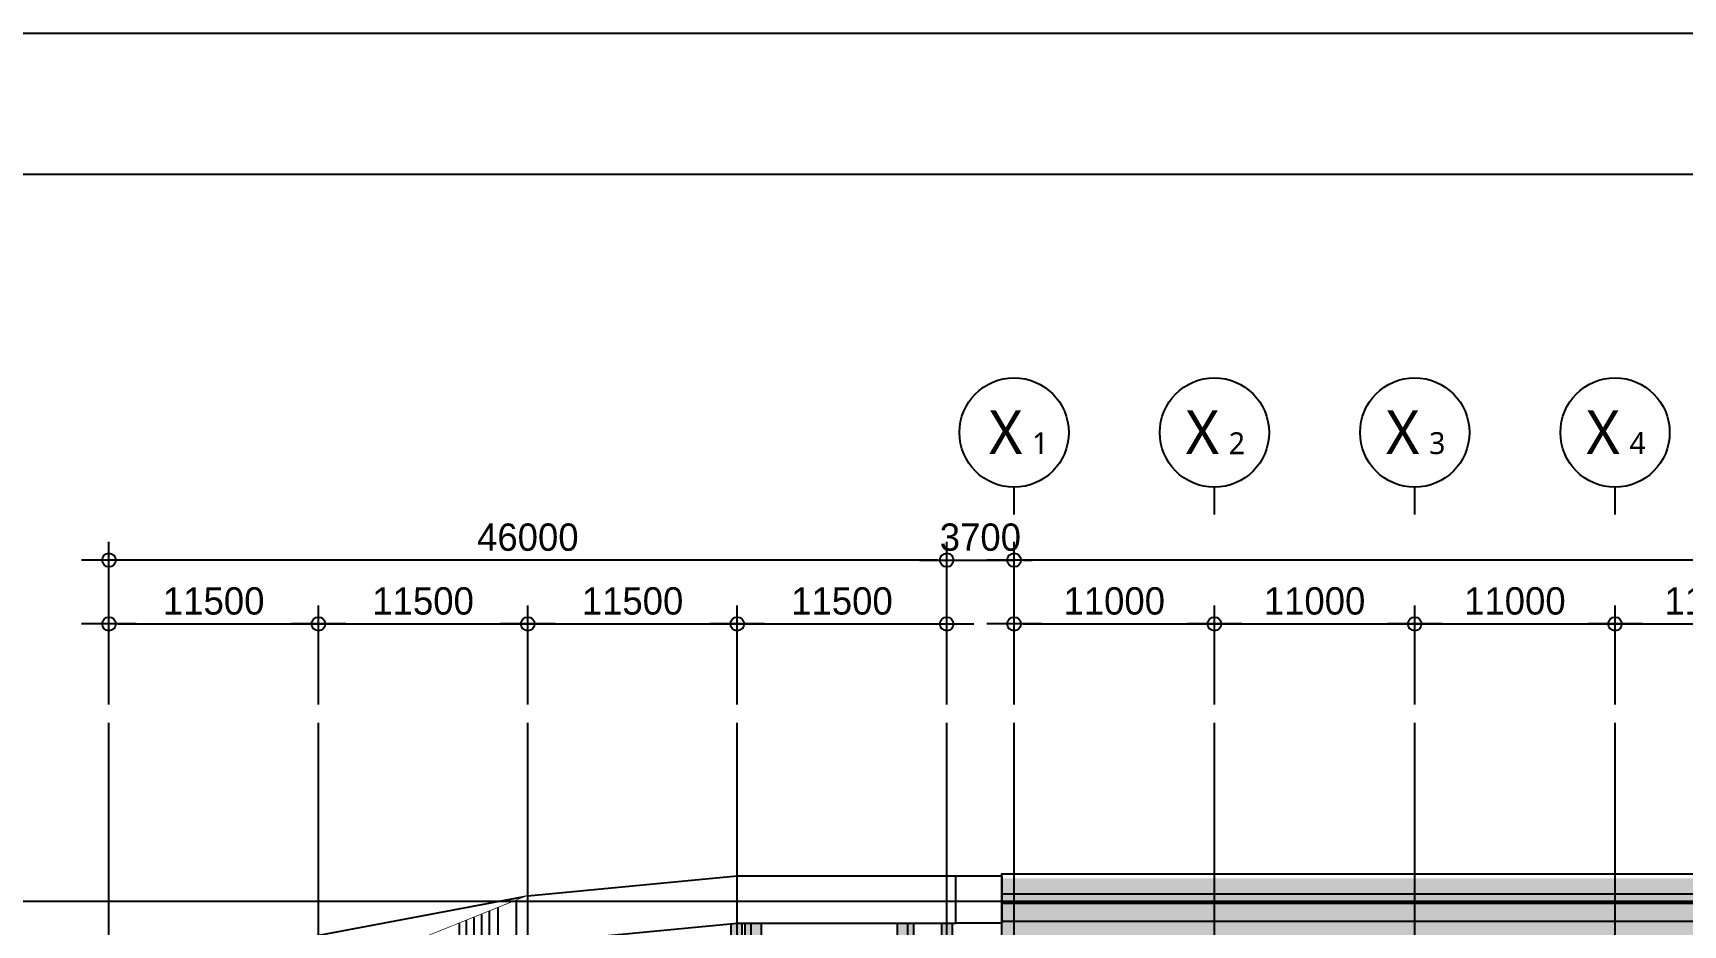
# Model space of a CAD drawing. Header units: millimetres. Extents: x 37653813 to 38677796, y 586285 to 874285.
# Drawn here: x 37750303 to 37840907, y 825338 to 874285 of the extents above; entities that cross this region are included whole.
import ezdxf
from ezdxf.enums import TextEntityAlignment as Align

# ---------------------------------------------------------------- set-up
doc = ezdxf.new("R2010")
doc.units = ezdxf.units.MM
doc.header["$LTSCALE"] = 1000
doc.header["$MEASUREMENT"] = 0
doc.header["$PDSIZE"] = -10
doc.layers.get('0').update_dxf_attribs({"linetype": 'CONTINUOUS'})
doc.layers.get('Defpoints').update_dxf_attribs({"color": 161, "linetype": 'CONTINUOUS'})
for name, color, linetype in [('cen', 1, 'CONTINUOUS'), ('ELE-3', 7, 'CONTINUOUS'), ('ELE2', 3, 'CONTINUOUS'), ('HAT-251', 251, 'CONTINUOUS'), ('HAT-253', 253, 'CONTINUOUS'), ('NDIM', 7, 'CONTINUOUS'), ('RAMP-ELE2', 4, 'CONTINUOUS'), ('SYM(AXIS)', 7, 'CONTINUOUS'), ('TEXT(AXIS)', 2, 'CONTINUOUS'), ('먹-적색 14', 14, 'CONTINUOUS'), ('먹-적색(가로선) 26', 26, 'CONTINUOUS'), ('먹-흰색 255', 255, 'CONTINUOUS')]:
    doc.layers.add(name, color=color, linetype=linetype)
doc.styles.add('CGS', font='cgse', dxfattribs={"bigfont": 'cgs'})
doc.styles.add('나눔바른고딕', font='NanumBarunGothic.ttf')
doc.dimstyles.new('NDIM 1200', dxfattribs={"dimscale": 500, "dimtxt": 3, "dimasz": 1, "dimexe": 2, "dimexo": 2, "dimgap": 1, "dimtad": 1, "dimdec": 0, "dimdsep": 46, "dimtxsty": 'CGS', "dimblk": 'DOT0', "dimcen": 1, "dimdle": 8, "dimclrd": 2, "dimclre": 2, "dimclrt": 2, "dimadec": 0, "dimazin": 0, "dimtfac": 1, "dimtdec": 0, "dimtix": 1, "dimtmove": 2, "dimatfit": 3, "dimldrblk": 'DOT0', "dimfxl": 1, "dimtolj": 1, "dimtzin": 0, "dimlwd": -1, "dimlwe": -1, "dimarcsym": 0})

# ---------------------------------------------------------------- blocks, each defined once
blk = doc.blocks.new('DOT0')
blk.add_line((-3, 0), (3, 0))
at = {"color": 6}
blk.add_circle((0, 0), 0.75, dxfattribs=at)
blk = doc.blocks.new('*D565')
at = {"layer": 'Defpoints', "color": 0, "ltscale": 0.4, "transparency": 16777216}
for p in [(37804174, 845361), (37804174, 836435), (37980174, 836435)]:
    blk.add_point(p, dxfattribs=at)
at = {"layer": 'NDIM', "ltscale": 0.4, "transparency": 16777216}
for p, q in [((37804174, 837435), (37804174, 846361)), ((37980174, 837435), (37980174, 846361)), ((37979674, 845361), (37804674, 845361))]:
    blk.add_line(p, q, dxfattribs=at)
at = {"layer": 'NDIM', "ltscale": 0.4, "transparency": 16777216, "xscale": 500, "yscale": 500, "zscale": 500, "rotation": 180}
blk.add_blockref('DOT0', (37804174, 845361), dxfattribs=at)
at = {"layer": 'NDIM', "ltscale": 0.4, "transparency": 16777216, "xscale": 500, "yscale": 500, "zscale": 500}
blk.add_blockref('DOT0', (37980174, 845361), dxfattribs=at)
at = {"layer": 'NDIM', "ltscale": 0.4, "transparency": 16777216, "insert": (37892174, 846611), "char_height": 1500, "attachment_point": 5, "style": 'CGS'}
blk.add_mtext('\\A1;176000', dxfattribs=at)
blk = doc.blocks.new('*D578')
at = {"layer": 'Defpoints', "color": 0, "ltscale": 0.4, "transparency": 16777216}
for p in [(37848174, 841861), (37837174, 836435), (37848174, 836435)]:
    blk.add_point(p, dxfattribs=at)
at = {"layer": 'NDIM', "ltscale": 0.4, "transparency": 16777216}
for p, q in [((37837174, 837435), (37837174, 842861)), ((37848174, 837435), (37848174, 842861)), ((37837674, 841861), (37847674, 841861))]:
    blk.add_line(p, q, dxfattribs=at)
at = {"layer": 'NDIM', "ltscale": 0.4, "transparency": 16777216, "xscale": 500, "yscale": 500, "zscale": 500, "rotation": 180}
blk.add_blockref('DOT0', (37837174, 841861), dxfattribs=at)
at = {"layer": 'NDIM', "ltscale": 0.4, "transparency": 16777216, "xscale": 500, "yscale": 500, "zscale": 500}
blk.add_blockref('DOT0', (37848174, 841861), dxfattribs=at)
at = {"layer": 'NDIM', "ltscale": 0.4, "transparency": 16777216, "insert": (37842674, 843111), "char_height": 1500, "attachment_point": 5, "style": 'CGS'}
blk.add_mtext('\\A1;11000', dxfattribs=at)
blk = doc.blocks.new('*D579')
at = {"layer": 'Defpoints', "color": 0, "ltscale": 0.4, "transparency": 16777216}
for p in [(37837174, 841861), (37826174, 836435), (37837174, 836435)]:
    blk.add_point(p, dxfattribs=at)
at = {"layer": 'NDIM', "ltscale": 0.4, "transparency": 16777216}
for p, q in [((37826174, 837435), (37826174, 842861)), ((37837174, 837435), (37837174, 842861)), ((37826674, 841861), (37836674, 841861))]:
    blk.add_line(p, q, dxfattribs=at)
at = {"layer": 'NDIM', "ltscale": 0.4, "transparency": 16777216, "xscale": 500, "yscale": 500, "zscale": 500, "rotation": 180}
blk.add_blockref('DOT0', (37826174, 841861), dxfattribs=at)
at = {"layer": 'NDIM', "ltscale": 0.4, "transparency": 16777216, "xscale": 500, "yscale": 500, "zscale": 500}
blk.add_blockref('DOT0', (37837174, 841861), dxfattribs=at)
at = {"layer": 'NDIM', "ltscale": 0.4, "transparency": 16777216, "insert": (37831674, 843111), "char_height": 1500, "attachment_point": 5, "style": 'CGS'}
blk.add_mtext('\\A1;11000', dxfattribs=at)
blk = doc.blocks.new('*D580')
at = {"layer": 'Defpoints', "color": 0, "ltscale": 0.4, "transparency": 16777216}
for p in [(37826174, 841861), (37815174, 836435), (37826174, 836435)]:
    blk.add_point(p, dxfattribs=at)
at = {"layer": 'NDIM', "ltscale": 0.4, "transparency": 16777216}
for p, q in [((37815174, 837435), (37815174, 842861)), ((37826174, 837435), (37826174, 842861)), ((37815674, 841861), (37825674, 841861))]:
    blk.add_line(p, q, dxfattribs=at)
at = {"layer": 'NDIM', "ltscale": 0.4, "transparency": 16777216, "xscale": 500, "yscale": 500, "zscale": 500, "rotation": 180}
blk.add_blockref('DOT0', (37815174, 841861), dxfattribs=at)
at = {"layer": 'NDIM', "ltscale": 0.4, "transparency": 16777216, "xscale": 500, "yscale": 500, "zscale": 500}
blk.add_blockref('DOT0', (37826174, 841861), dxfattribs=at)
at = {"layer": 'NDIM', "ltscale": 0.4, "transparency": 16777216, "insert": (37820674, 843111), "char_height": 1500, "attachment_point": 5, "style": 'CGS'}
blk.add_mtext('\\A1;11000', dxfattribs=at)
blk = doc.blocks.new('*D581')
at = {"layer": 'Defpoints', "color": 0, "ltscale": 0.4, "transparency": 16777216}
for p in [(37815174, 841861), (37804174, 836435), (37815174, 836435)]:
    blk.add_point(p, dxfattribs=at)
at = {"layer": 'NDIM', "ltscale": 0.4, "transparency": 16777216}
for p, q in [((37804174, 837435), (37804174, 842861)), ((37815174, 837435), (37815174, 842861)), ((37804674, 841861), (37814674, 841861))]:
    blk.add_line(p, q, dxfattribs=at)
at = {"layer": 'NDIM', "ltscale": 0.4, "transparency": 16777216, "xscale": 500, "yscale": 500, "zscale": 500, "rotation": 180}
blk.add_blockref('DOT0', (37804174, 841861), dxfattribs=at)
at = {"layer": 'NDIM', "ltscale": 0.4, "transparency": 16777216, "xscale": 500, "yscale": 500, "zscale": 500}
blk.add_blockref('DOT0', (37815174, 841861), dxfattribs=at)
at = {"layer": 'NDIM', "ltscale": 0.4, "transparency": 16777216, "insert": (37809674, 843111), "char_height": 1500, "attachment_point": 5, "style": 'CGS'}
blk.add_mtext('\\A1;11000', dxfattribs=at)
blk = doc.blocks.new('*D582')
at = {"layer": 'Defpoints', "color": 0, "ltscale": 0.4, "transparency": 16777216}
for p in [(37804174, 845361), (37800474, 836435), (37804174, 836435)]:
    blk.add_point(p, dxfattribs=at)
at = {"layer": 'NDIM', "ltscale": 0.4, "transparency": 16777216}
for p, q in [((37800474, 837435), (37800474, 846361)), ((37804174, 837435), (37804174, 846361)), ((37799974, 845361), (37799474, 845361)), ((37800474, 845361), (37804174, 845361)), ((37804674, 845361), (37805174, 845361))]:
    blk.add_line(p, q, dxfattribs=at)
at = {"layer": 'NDIM', "ltscale": 0.4, "transparency": 16777216, "xscale": 500, "yscale": 500, "zscale": 500}
blk.add_blockref('DOT0', (37800474, 845361), dxfattribs=at)
at = {"layer": 'NDIM', "ltscale": 0.4, "transparency": 16777216, "xscale": 500, "yscale": 500, "zscale": 500, "rotation": 180}
blk.add_blockref('DOT0', (37804174, 845361), dxfattribs=at)
at = {"layer": 'NDIM', "ltscale": 0.4, "transparency": 16777216, "insert": (37802324, 846611), "char_height": 1500, "attachment_point": 5, "style": 'CGS'}
blk.add_mtext('\\A1;3700', dxfattribs=at)
blk = doc.blocks.new('*D583')
at = {"layer": 'Defpoints', "color": 0, "ltscale": 0.4, "transparency": 16777216}
for p in [(37754474, 845361), (37754474, 836435), (37800474, 836435)]:
    blk.add_point(p, dxfattribs=at)
at = {"layer": 'NDIM', "ltscale": 0.4, "transparency": 16777216}
for p, q in [((37754474, 837435), (37754474, 846361)), ((37800474, 837435), (37800474, 846361)), ((37799974, 845361), (37754974, 845361))]:
    blk.add_line(p, q, dxfattribs=at)
at = {"layer": 'NDIM', "ltscale": 0.4, "transparency": 16777216, "xscale": 500, "yscale": 500, "zscale": 500, "rotation": 180}
blk.add_blockref('DOT0', (37754474, 845361), dxfattribs=at)
at = {"layer": 'NDIM', "ltscale": 0.4, "transparency": 16777216, "xscale": 500, "yscale": 500, "zscale": 500}
blk.add_blockref('DOT0', (37800474, 845361), dxfattribs=at)
at = {"layer": 'NDIM', "ltscale": 0.4, "transparency": 16777216, "insert": (37777474, 846611), "char_height": 1500, "attachment_point": 5, "style": 'CGS'}
blk.add_mtext('\\A1;46000', dxfattribs=at)
blk = doc.blocks.new('*D584')
at = {"layer": 'Defpoints', "color": 0, "ltscale": 0.4, "transparency": 16777216}
for p in [(37800474, 841861), (37788974, 836435), (37800474, 836435)]:
    blk.add_point(p, dxfattribs=at)
at = {"layer": 'NDIM', "ltscale": 0.4, "transparency": 16777216}
for p, q in [((37788974, 837435), (37788974, 842861)), ((37800474, 837435), (37800474, 842861)), ((37789474, 841861), (37799974, 841861))]:
    blk.add_line(p, q, dxfattribs=at)
at = {"layer": 'NDIM', "ltscale": 0.4, "transparency": 16777216, "xscale": 500, "yscale": 500, "zscale": 500, "rotation": 180}
blk.add_blockref('DOT0', (37788974, 841861), dxfattribs=at)
at = {"layer": 'NDIM', "ltscale": 0.4, "transparency": 16777216, "xscale": 500, "yscale": 500, "zscale": 500}
blk.add_blockref('DOT0', (37800474, 841861), dxfattribs=at)
at = {"layer": 'NDIM', "ltscale": 0.4, "transparency": 16777216, "insert": (37794724, 843111), "char_height": 1500, "attachment_point": 5, "style": 'CGS'}
blk.add_mtext('\\A1;11500', dxfattribs=at)
blk = doc.blocks.new('*D585')
at = {"layer": 'Defpoints', "color": 0, "ltscale": 0.4, "transparency": 16777216}
for p in [(37788974, 841861), (37777474, 836435), (37788974, 836435)]:
    blk.add_point(p, dxfattribs=at)
at = {"layer": 'NDIM', "ltscale": 0.4, "transparency": 16777216}
for p, q in [((37777474, 837435), (37777474, 842861)), ((37788974, 837435), (37788974, 842861)), ((37777974, 841861), (37788474, 841861))]:
    blk.add_line(p, q, dxfattribs=at)
at = {"layer": 'NDIM', "ltscale": 0.4, "transparency": 16777216, "xscale": 500, "yscale": 500, "zscale": 500, "rotation": 180}
blk.add_blockref('DOT0', (37777474, 841861), dxfattribs=at)
at = {"layer": 'NDIM', "ltscale": 0.4, "transparency": 16777216, "xscale": 500, "yscale": 500, "zscale": 500}
blk.add_blockref('DOT0', (37788974, 841861), dxfattribs=at)
at = {"layer": 'NDIM', "ltscale": 0.4, "transparency": 16777216, "insert": (37783224, 843111), "char_height": 1500, "attachment_point": 5, "style": 'CGS'}
blk.add_mtext('\\A1;11500', dxfattribs=at)
blk = doc.blocks.new('*D586')
at = {"layer": 'Defpoints', "color": 0, "ltscale": 0.4, "transparency": 16777216}
for p in [(37777474, 841861), (37765974, 836435), (37777474, 836435)]:
    blk.add_point(p, dxfattribs=at)
at = {"layer": 'NDIM', "ltscale": 0.4, "transparency": 16777216}
for p, q in [((37765974, 837435), (37765974, 842861)), ((37777474, 837435), (37777474, 842861)), ((37766474, 841861), (37776974, 841861))]:
    blk.add_line(p, q, dxfattribs=at)
at = {"layer": 'NDIM', "ltscale": 0.4, "transparency": 16777216, "xscale": 500, "yscale": 500, "zscale": 500, "rotation": 180}
blk.add_blockref('DOT0', (37765974, 841861), dxfattribs=at)
at = {"layer": 'NDIM', "ltscale": 0.4, "transparency": 16777216, "xscale": 500, "yscale": 500, "zscale": 500}
blk.add_blockref('DOT0', (37777474, 841861), dxfattribs=at)
at = {"layer": 'NDIM', "ltscale": 0.4, "transparency": 16777216, "insert": (37771724, 843111), "char_height": 1500, "attachment_point": 5, "style": 'CGS'}
blk.add_mtext('\\A1;11500', dxfattribs=at)
blk = doc.blocks.new('*D587')
at = {"layer": 'Defpoints', "color": 0, "ltscale": 0.4, "transparency": 16777216}
for p in [(37765974, 841861), (37754474, 836435), (37765974, 836435)]:
    blk.add_point(p, dxfattribs=at)
at = {"layer": 'NDIM', "ltscale": 0.4, "transparency": 16777216}
for p, q in [((37754474, 837435), (37754474, 842861)), ((37765974, 837435), (37765974, 842861)), ((37754974, 841861), (37765474, 841861))]:
    blk.add_line(p, q, dxfattribs=at)
at = {"layer": 'NDIM', "ltscale": 0.4, "transparency": 16777216, "xscale": 500, "yscale": 500, "zscale": 500, "rotation": 180}
blk.add_blockref('DOT0', (37754474, 841861), dxfattribs=at)
at = {"layer": 'NDIM', "ltscale": 0.4, "transparency": 16777216, "xscale": 500, "yscale": 500, "zscale": 500}
blk.add_blockref('DOT0', (37765974, 841861), dxfattribs=at)
at = {"layer": 'NDIM', "ltscale": 0.4, "transparency": 16777216, "insert": (37760224, 843111), "char_height": 1500, "attachment_point": 5, "style": 'CGS'}
blk.add_mtext('\\A1;11500', dxfattribs=at)
blk = doc.blocks.new('A$C2F20087E')
at = {"layer": 'SYM(AXIS)'}
blk.add_line((600, 0), (600, 300), dxfattribs=at)
blk.add_circle((600, 900), 600, dxfattribs=at)
blk = doc.blocks.new('램프 남측입면')
at = {"layer": 'HAT-251', "ltscale": 0.1}
h = blk.add_hatch(color=256, dxfattribs=at)
h.dxf.hatch_style = 1
h.paths.add_polyline_path([(34775, 49622), (34175, 49591), (34175, 39922), (34775, 39922)])
h = blk.add_hatch(color=256, dxfattribs=at)
h.dxf.hatch_style = 1
h.paths.add_polyline_path([(34936, 49622), (34936, 42099), (35824, 42024), (35824, 49622)])
h = blk.add_hatch(color=256, dxfattribs=at)
h.dxf.hatch_style = 1
h.paths.add_polyline_path([(44194, 49622), (43307, 49622), (43307, 40522), (44194, 40522)])
h = blk.add_hatch(color=256, dxfattribs=at)
h.dxf.hatch_style = 1
h.paths.add_polyline_path([(46325, 49622), (45725, 49622), (45725, 40522), (46325, 40522)])
blk.add_line((46500, 49622), (46500, 52222))
at = {"layer": 'ELE-3', "ltscale": 1000}
for points in [[(34175, 39922), (34175, 49591), (34175, 49591)], [(34775, 39922), (34775, 49622), (34775, 49622)], [(34936, 42099), (34936, 49622)], [(35261, 42072), (35261, 49622)], [(35824, 42024), (35824, 49622)], [(43307, 40522), (43307, 49622)], [(43869, 40522), (43869, 49622)], [(44194, 40522), (44194, 49622)], [(45725, 40522), (45725, 49622)], [(46325, 40522), (46325, 49622)]]:
    blk.add_lwpolyline(points, dxfattribs=at)
at = {"layer": 'RAMP-ELE2', "ltscale": 0.1}
for p in [(-500, 46701), (12000, 46701)]:
    blk.add_line(p, (23000, 51122), dxfattribs=at)
at = {"layer": 'RAMP-ELE2'}
for points in [[(23000, 51122), (34500, 52222), (46500, 52222)], [(23000, 48522), (34500, 49622), (46500, 49622)]]:
    blk.add_lwpolyline(points, dxfattribs=at)
at = {"layer": 'RAMP-ELE2', "ltscale": 0.1}
blk.add_lwpolyline([(46500, 52222), (49025, 52222), (49025, 49622), (46500, 49622)], close=True, dxfattribs=at)
blk.add_wipeout([(12000, 46701), (12000, 44101), (23000, 48522), (23000, 51122)]).dxf.layer = 'RAMP-ELE2'
at = {"layer": 'HAT-251', "ltscale": 0.1}
for p, q in [((22377, 48271), (22377, 50871)), ((20031, 49929), (20031, 47329)), ((20450, 50097), (20450, 47497)), ((20878, 50269), (20878, 47669)), ((21377, 47869), (21377, 50469)), ((19224, 49604), (19224, 47004)), ((19623, 49765), (19623, 47165))]:
    blk.add_line(p, q, dxfattribs=at)

msp = doc.modelspace()

# ---------------------------------------------------------------- linework, layer by layer
at = {"layer": 'cen', "ltscale": 0.1}
for p, q in [((37804174, 749542.5), (37804174, 836435.4)), ((37815174, 749542.5), (37815174, 836435.4)), ((37826174, 749542.5), (37826174, 836435.4)), ((37837174, 749542.5), (37837174, 836435.4))]:
    msp.add_line(p, q, dxfattribs=at)

# ---------------------------------------------------------------- block references
at = {"xscale": 5, "yscale": 5, "zscale": 5}
for p in [(37801174, 847861.1), (37812174, 847861.1), (37823174, 847861.1), (37834174, 847861.1)]:
    msp.add_blockref('A$C2F20087E', p, dxfattribs=at)
msp.add_blockref('램프 남측입면', (37754474, 775820.8))

# ---------------------------------------------------------------- texts
at = {"layer": 'TEXT(AXIS)', "style": '나눔바른고딕'}
for s, height, p in [('X', 2400, (37803715.8, 852381)), ('X', 2400, (37814515.8, 852381)), ('X', 2400, (37825515.8, 852381)), ('X', 2400, (37836515.8, 852381)), ('1', 1200, (37805612, 851781.1)), ('2', 1200, (37816412, 851781.1)), ('3', 1200, (37827412, 851781.1)), ('4', 1200, (37838412, 851781.1))]:
    msp.add_text(s, height=height, dxfattribs=at).set_placement(p, align=Align.MIDDLE)

# ---------------------------------------------------------------- dimensions: what is measured, and where the dimension line sits
at = {"layer": 'NDIM', "ltscale": 0.4}
for base, p1, p2, picture, middle in [((37754474, 845361.1), (37800474, 836435.4), (37754474, 836435.4), '*D583', (37777474, 846611.1)), ((37804174, 845361.1), (37980174, 836435.4), (37804174, 836435.4), '*D565', (37892174, 846611.1))]:
    dim = msp.add_linear_dim(base=base, p1=p1, p2=p2, angle=180, dimstyle='NDIM 1200', override={"dimclrd": 256, "dimclre": 256, "dimclrt": 256}, dxfattribs=at)
    dim.commit()
    dim.dimension.update_dxf_attribs({"geometry": picture, "text_midpoint": middle})
for base, p1, p2, picture, middle in [((37804174, 845361.1), (37800474, 836435.4), (37804174, 836435.4), '*D582', (37802324, 846611.1)), ((37765974, 841861.1), (37754474, 836435.4), (37765974, 836435.4), '*D587', (37760224, 843111.1)), ((37777474, 841861.1), (37765974, 836435.4), (37777474, 836435.4), '*D586', (37771724, 843111.1)), ((37788974, 841861.1), (37777474, 836435.4), (37788974, 836435.4), '*D585', (37783224, 843111.1)), ((37800474, 841861.1), (37788974, 836435.4), (37800474, 836435.4), '*D584', (37794724, 843111.1)), ((37815174, 841861.1), (37804174, 836435.4), (37815174, 836435.4), '*D581', (37809674, 843111.1)), ((37826174, 841861.1), (37815174, 836435.4), (37826174, 836435.4), '*D580', (37820674, 843111.1)), ((37837174, 841861.1), (37826174, 836435.4), (37837174, 836435.4), '*D579', (37831674, 843111.1)), ((37848174, 841861.1), (37837174, 836435.4), (37848174, 836435.4), '*D578', (37842674, 843111.1))]:
    dim = msp.add_linear_dim(base=base, p1=p1, p2=p2, dimstyle='NDIM 1200', override={"dimclrd": 256, "dimclre": 256, "dimclrt": 256}, dxfattribs=at)
    dim.commit()
    dim.dimension.update_dxf_attribs({"geometry": picture, "text_midpoint": middle})

# ---------------------------------------------------------------- next in the draw order: hatches: boundary and pattern name
at = {"layer": '먹-적색 14', "ltscale": 0.1}
h = msp.add_hatch(dxfattribs=at)
h.set_pattern_fill('DOTS', color=256, scale=3000)
h.set_pattern_definition([(0, (0, 850), (93.75, 187.5), [0, -187.5])])
h.paths.add_polyline_path([(37966624, 831692.5), (37966624, 827892.5), (37803499, 827892.5), (37803499, 825392.5), (37969524, 825392.5), (37969524, 831692.5)])
at = {"layer": '먹-흰색 255', "ltscale": 0.1}
h = msp.add_hatch(dxfattribs=at)
h.set_pattern_fill('DOTS', color=256, scale=3000)
h.paths.add_polyline_path([(37803499, 825442.5), (37969524, 825442.5), (37969524, 776642.5), (37803499, 776642.5)])

# ---------------------------------------------------------------- next in the draw order: linework, layer by layer
at = {"layer": 'cen', "ltscale": 0.1}
for p, q in [((37754474, 749542.5), (37754474, 836435.4)), ((37765974, 749542.5), (37765974, 836435.4)), ((37777474, 749542.5), (37777474, 836435.4)), ((37788974, 749542.5), (37788974, 836435.4)), ((37800474, 749542.5), (37800474, 836435.4))]:
    msp.add_line(p, q, dxfattribs=at)
at = {"layer": 'cen', "ltscale": 5}
msp.add_line((37725834.4, 826642.5), (37997018.4, 826642.5), dxfattribs=at)
at = {"layer": 'Defpoints'}
for points in [[(38064313.4, 586285), (37653813.4, 586285), (37653813.4, 874285), (38064313.4, 874285)], [(37665813.4, 866535), (38016813.4, 866535), (38016813.4, 594118.8), (37665813.4, 594118.8)]]:
    msp.add_lwpolyline(points, close=True, dxfattribs=at)
at = {"layer": 'ELE2', "ltscale": 0.1}
msp.add_lwpolyline([(37803499, 776642.5), (37803499, 828142.5), (37966624, 828142.5), (37966624, 831692.5), (37980849, 831692.5), (37980849, 771661.7)], dxfattribs=at)
at = {"layer": 'HAT-253', "ltscale": 0.1}
msp.add_lwpolyline([(37803499, 825542.5), (37984449, 825542.5)], dxfattribs=at)
at = {"layer": '먹-적색(가로선) 26', "ltscale": 0.1}
for points in [[(37803499, 827042.5), (37966624, 827042.5)], [(37803499, 826542.5), (37984449, 826542.5)], [(37803499, 825542.5), (37969524, 825542.5)]]:
    msp.add_lwpolyline(points, dxfattribs=at)

doc.saveas('drawing.dxf')
